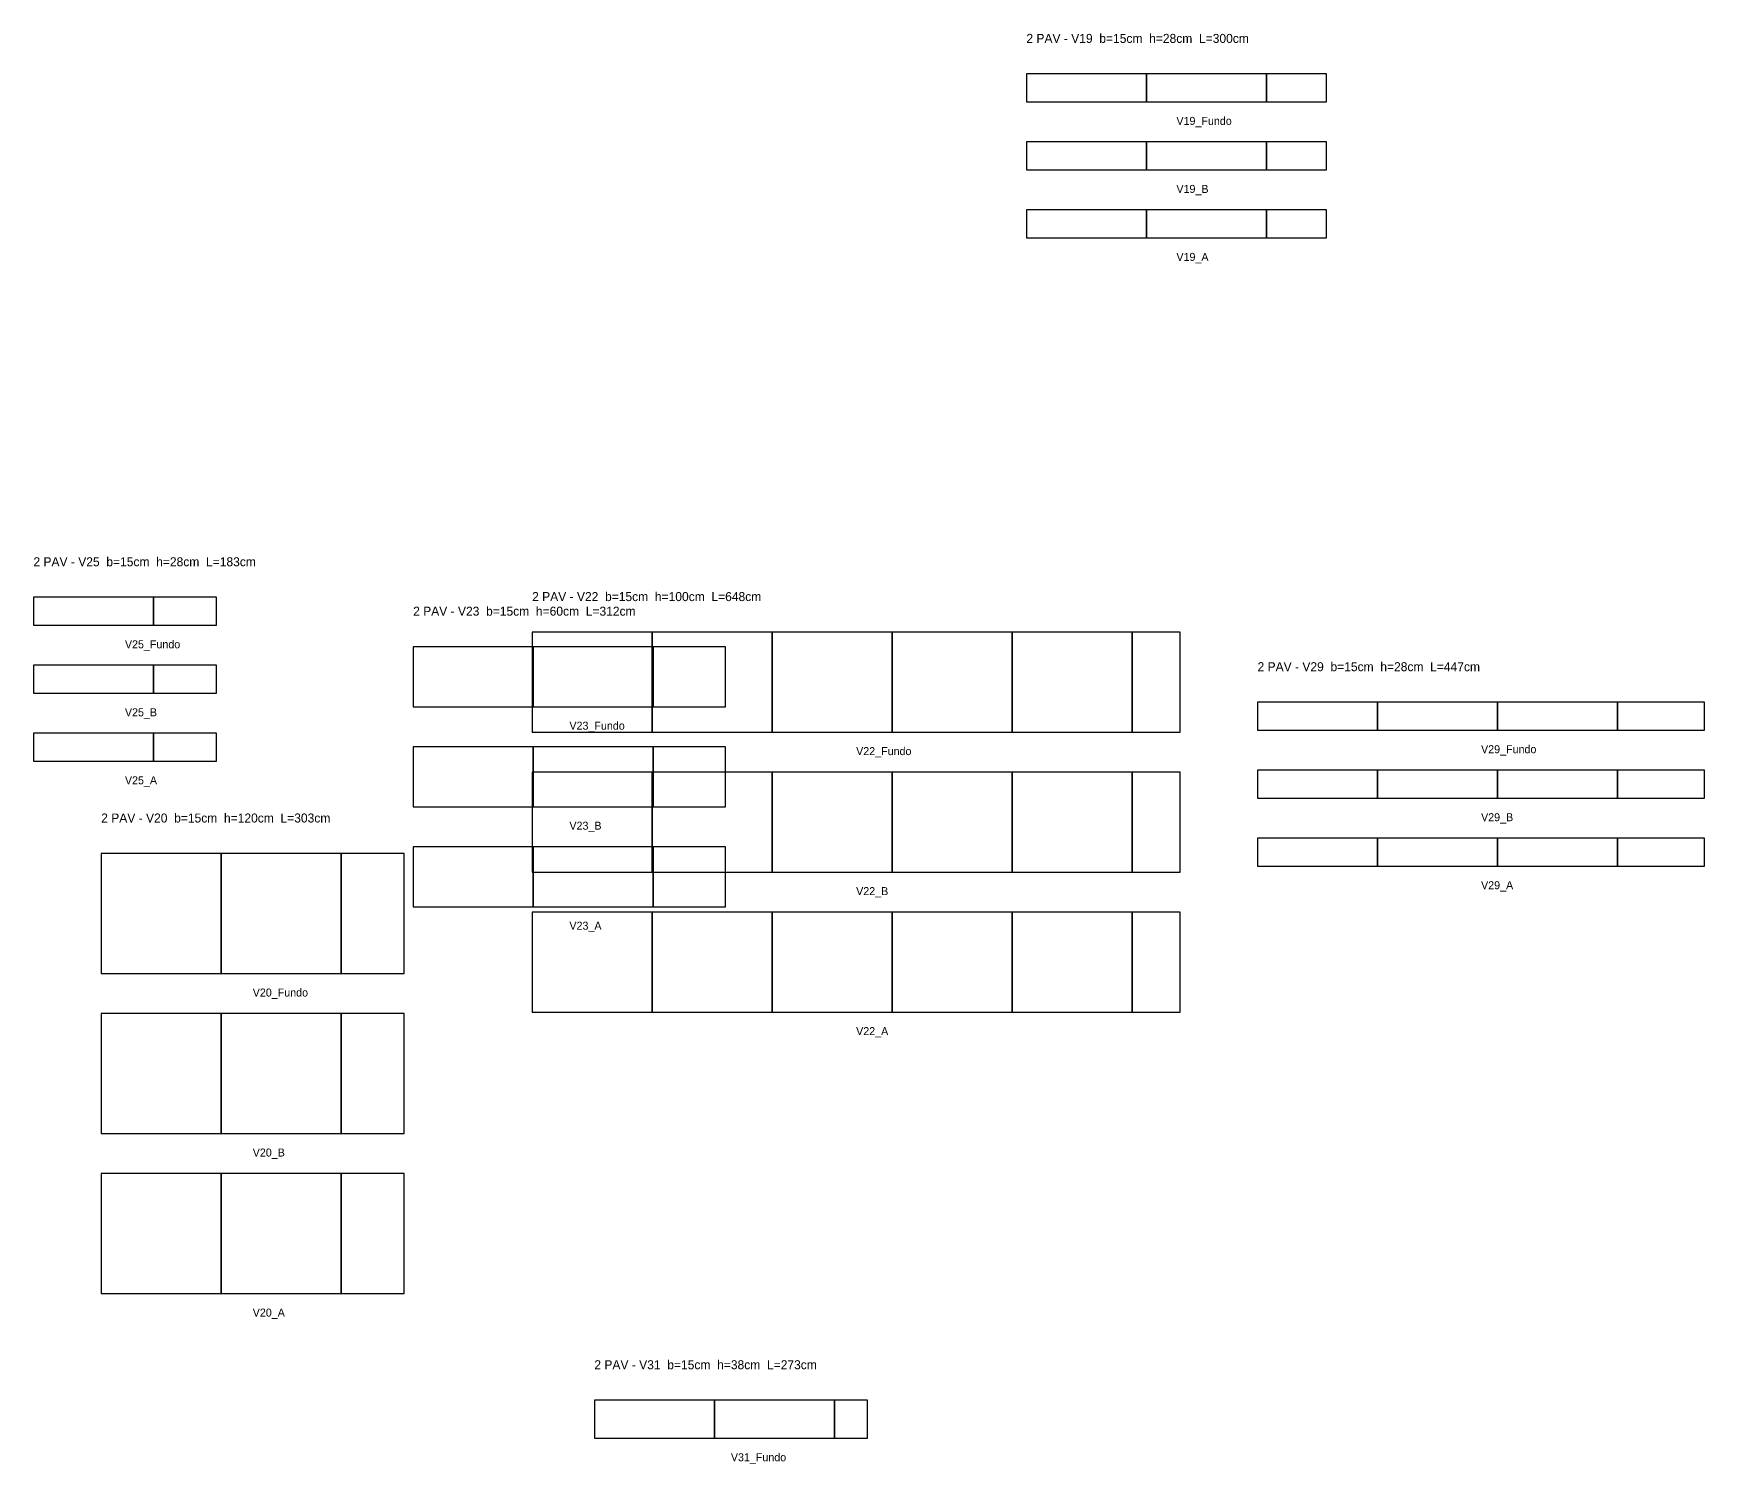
# Model space of a CAD drawing. Header units: metres. Extents: x 129372 to 135081, y 25296 to 34081.
# Drawn here: x 130938 to 132609, y 30883 to 32313 of the extents above; entities that cross this region are included whole.
import ezdxf

# ---------------------------------------------------------------- set-up
doc = ezdxf.new("R2010")
doc.units = ezdxf.units.M

msp = doc.modelspace()

# ---------------------------------------------------------------- linework, layer by layer
at = {"layer": 'Paineis'}
for points in [[(131931.19, 32244.31), (132051.19, 32244.31), (132051.19, 32272.31), (131931.19, 32272.31)], [(132051.19, 32244.31), (132171.19, 32244.31), (132171.19, 32272.31), (132051.19, 32272.31)], [(132171.19, 32244.31), (132231.19, 32244.31), (132231.19, 32272.31), (132171.19, 32272.31)], [(131931.19, 32176.31), (132051.19, 32176.31), (132051.19, 32204.31), (131931.19, 32204.31)], [(132051.19, 32176.31), (132171.19, 32176.31), (132171.19, 32204.31), (132051.19, 32204.31)], [(132171.19, 32176.31), (132231.19, 32176.31), (132231.19, 32204.31), (132171.19, 32204.31)], [(131931.19, 32108.31), (132051.19, 32108.31), (132051.19, 32136.31), (131931.19, 32136.31)], [(132051.19, 32108.31), (132171.19, 32108.31), (132171.19, 32136.31), (132051.19, 32136.31)], [(132171.19, 32108.31), (132231.19, 32108.31), (132231.19, 32136.31), (132171.19, 32136.31)], [(130938.26, 31721.01), (131058.26, 31721.01), (131058.26, 31749.01), (130938.26, 31749.01)], [(131058.26, 31721.01), (131121.26, 31721.01), (131121.26, 31749.01), (131058.26, 31749.01)], [(131436.94, 31614.2), (131556.94, 31614.2), (131556.94, 31714.2), (131436.94, 31714.2)], [(131556.94, 31614.2), (131676.94, 31614.2), (131676.94, 31714.2), (131556.94, 31714.2)], [(131676.94, 31614.2), (131796.94, 31614.2), (131796.94, 31714.2), (131676.94, 31714.2)], [(131796.94, 31614.2), (131916.94, 31614.2), (131916.94, 31714.2), (131796.94, 31714.2)], [(131916.94, 31614.2), (132036.94, 31614.2), (132036.94, 31714.2), (131916.94, 31714.2)], [(132036.94, 31614.2), (132084.94, 31614.2), (132084.94, 31714.2), (132036.94, 31714.2)], [(131317.97, 31639.62), (131437.97, 31639.62), (131437.97, 31699.62), (131317.97, 31699.62)], [(131437.97, 31639.62), (131557.97, 31639.62), (131557.97, 31699.62), (131437.97, 31699.62)], [(131557.97, 31639.62), (131630.47, 31639.62), (131630.47, 31699.62), (131557.97, 31699.62)], [(130938.26, 31653.01), (131058.26, 31653.01), (131058.26, 31681.01), (130938.26, 31681.01)], [(131058.26, 31653.01), (131121.26, 31653.01), (131121.26, 31681.01), (131058.26, 31681.01)], [(132162.34, 31616.09), (132282.34, 31616.09), (132282.34, 31644.09), (132162.34, 31644.09)], [(132282.34, 31616.09), (132402.34, 31616.09), (132402.34, 31644.09), (132282.34, 31644.09)], [(132402.34, 31616.09), (132522.34, 31616.09), (132522.34, 31644.09), (132402.34, 31644.09)], [(132522.34, 31616.09), (132609.34, 31616.09), (132609.34, 31644.09), (132522.34, 31644.09)], [(130938.26, 31585.01), (131058.26, 31585.01), (131058.26, 31613.01), (130938.26, 31613.01)], [(131058.26, 31585.01), (131121.26, 31585.01), (131121.26, 31613.01), (131058.26, 31613.01)], [(131317.97, 31539.62), (131437.97, 31539.62), (131437.97, 31599.62), (131317.97, 31599.62)], [(131437.97, 31539.62), (131557.97, 31539.62), (131557.97, 31599.62), (131437.97, 31599.62)], [(131557.97, 31539.62), (131630.47, 31539.62), (131630.47, 31599.62), (131557.97, 31599.62)], [(131436.94, 31474.2), (131556.94, 31474.2), (131556.94, 31574.2), (131436.94, 31574.2)], [(131556.94, 31474.2), (131676.94, 31474.2), (131676.94, 31574.2), (131556.94, 31574.2)], [(131676.94, 31474.2), (131796.94, 31474.2), (131796.94, 31574.2), (131676.94, 31574.2)], [(131796.94, 31474.2), (131916.94, 31474.2), (131916.94, 31574.2), (131796.94, 31574.2)], [(131916.94, 31474.2), (132036.94, 31474.2), (132036.94, 31574.2), (131916.94, 31574.2)], [(132036.94, 31474.2), (132084.94, 31474.2), (132084.94, 31574.2), (132036.94, 31574.2)], [(132162.34, 31548.09), (132282.34, 31548.09), (132282.34, 31576.09), (132162.34, 31576.09)], [(132282.34, 31548.09), (132402.34, 31548.09), (132402.34, 31576.09), (132282.34, 31576.09)], [(132402.34, 31548.09), (132522.34, 31548.09), (132522.34, 31576.09), (132402.34, 31576.09)], [(132522.34, 31548.09), (132609.34, 31548.09), (132609.34, 31576.09), (132522.34, 31576.09)], [(132162.34, 31480.09), (132282.34, 31480.09), (132282.34, 31508.09), (132162.34, 31508.09)], [(132282.34, 31480.09), (132402.34, 31480.09), (132402.34, 31508.09), (132282.34, 31508.09)], [(132402.34, 31480.09), (132522.34, 31480.09), (132522.34, 31508.09), (132402.34, 31508.09)], [(132522.34, 31480.09), (132609.34, 31480.09), (132609.34, 31508.09), (132522.34, 31508.09)], [(131006.05, 31372.81), (131126.05, 31372.81), (131126.05, 31492.81), (131006.05, 31492.81)], [(131126.05, 31372.81), (131246.05, 31372.81), (131246.05, 31492.81), (131126.05, 31492.81)], [(131246.05, 31372.81), (131309.05, 31372.81), (131309.05, 31492.81), (131246.05, 31492.81)], [(131317.97, 31439.62), (131437.97, 31439.62), (131437.97, 31499.62), (131317.97, 31499.62)], [(131437.97, 31439.62), (131557.97, 31439.62), (131557.97, 31499.62), (131437.97, 31499.62)], [(131557.97, 31439.62), (131630.47, 31439.62), (131630.47, 31499.62), (131557.97, 31499.62)], [(131436.94, 31334.2), (131556.94, 31334.2), (131556.94, 31434.2), (131436.94, 31434.2)], [(131556.94, 31334.2), (131676.94, 31334.2), (131676.94, 31434.2), (131556.94, 31434.2)], [(131676.94, 31334.2), (131796.94, 31334.2), (131796.94, 31434.2), (131676.94, 31434.2)], [(131796.94, 31334.2), (131916.94, 31334.2), (131916.94, 31434.2), (131796.94, 31434.2)], [(131916.94, 31334.2), (132036.94, 31334.2), (132036.94, 31434.2), (131916.94, 31434.2)], [(132036.94, 31334.2), (132084.94, 31334.2), (132084.94, 31434.2), (132036.94, 31434.2)], [(131006.05, 31212.81), (131126.05, 31212.81), (131126.05, 31332.81), (131006.05, 31332.81)], [(131126.05, 31212.81), (131246.05, 31212.81), (131246.05, 31332.81), (131126.05, 31332.81)], [(131246.05, 31212.81), (131309.05, 31212.81), (131309.05, 31332.81), (131246.05, 31332.81)], [(131006.05, 31052.81), (131126.05, 31052.81), (131126.05, 31172.81), (131006.05, 31172.81)], [(131126.05, 31052.81), (131246.05, 31052.81), (131246.05, 31172.81), (131126.05, 31172.81)], [(131246.05, 31052.81), (131309.05, 31052.81), (131309.05, 31172.81), (131246.05, 31172.81)], [(131499.17, 30908.14), (131619.17, 30908.14), (131619.17, 30946.14), (131499.17, 30946.14)], [(131619.17, 30908.14), (131739.17, 30908.14), (131739.17, 30946.14), (131619.17, 30946.14)], [(131739.17, 30908.14), (131772.17, 30908.14), (131772.17, 30946.14), (131739.17, 30946.14)]]:
    msp.add_lwpolyline(points, close=True, dxfattribs=at)

# ---------------------------------------------------------------- texts
at = {"layer": 'NOMENCLATURA', "char_height": 9, "attachment_point": 1}
for s, insert in [('2 PAV - V19  b=15cm  h=28cm  L=300cm', (131931.19, 32312.31)), ('2 PAV - V25  b=15cm  h=28cm  L=183cm', (130938.26, 31789.01)), ('2 PAV - V22  b=15cm  h=100cm  L=648cm', (131436.94, 31754.2)), ('2 PAV - V23  b=15cm  h=60cm  L=312cm', (131317.97, 31739.62)), ('2 PAV - V29  b=15cm  h=28cm  L=447cm', (132162.34, 31684.09)), ('2 PAV - V20  b=15cm  h=120cm  L=303cm', (131006.05, 31532.81)), ('2 PAV - V31  b=15cm  h=38cm  L=273cm', (131499.17, 30986.14))]:
    msp.add_mtext(s, dxfattribs=dict(at, insert=insert))
at = {"layer": 'Texto Secao', "char_height": 8, "attachment_point": 1}
for s, insert in [('V19_Fundo', (132081.19, 32229.31)), ('V19_B', (132081.19, 32161.31)), ('V19_A', (132081.19, 32093.31)), ('V25_Fundo', (131029.76, 31706.01)), ('V25_B', (131029.76, 31638.01)), ('V23_Fundo', (131474.22, 31624.62)), ('V29_Fundo', (132385.84, 31601.09)), ('V22_Fundo', (131760.94, 31599.2)), ('V25_A', (131029.76, 31570.01)), ('V23_B', (131474.22, 31524.62)), ('V29_B', (132385.84, 31533.09)), ('V22_B', (131760.94, 31459.2)), ('V29_A', (132385.84, 31465.09)), ('V23_A', (131474.22, 31424.62)), ('V20_Fundo', (131157.55, 31357.81)), ('V22_A', (131760.94, 31319.2)), ('V20_B', (131157.55, 31197.81)), ('V20_A', (131157.55, 31037.81)), ('V31_Fundo', (131635.67, 30893.14))]:
    msp.add_mtext(s, dxfattribs=dict(at, insert=insert))

doc.saveas('drawing.dxf')
